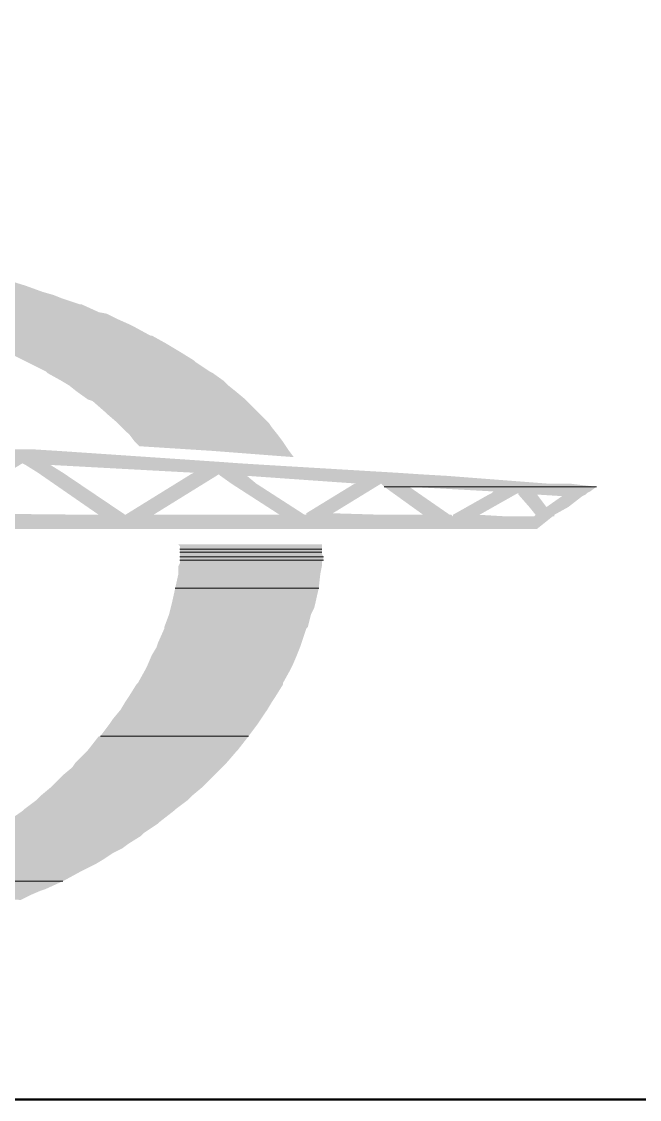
# Model space of a CAD drawing. Header units: millimetres. Extents: x -695119 to 412940, y -249585 to 622758.
# Drawn here: x 21.86 to 22.19, y 0.195 to 0.771 of the extents above; entities that cross this region are included whole.
import ezdxf

# ---------------------------------------------------------------- set-up
doc = ezdxf.new("R2010")
doc.units = ezdxf.units.MM
doc.layers.add('PDF _!штамп', color=7, linetype='Continuous', true_color=0x0e7fc4)
doc.layers.add('PDF _050_основной', color=7, linetype='Continuous')
doc.layers.add('PDF _СОТС', color=7, linetype='Continuous')

msp = doc.modelspace()

# ---------------------------------------------------------------- linework, layer by layer
at = {"layer": 'PDF _!штамп', "lineweight": 0}
for points in [[(22.16677, 0.52254), (22.05343, 0.52254), (22.16677, 0.52254)], [(22.02009, 0.48921), (21.94426, 0.48921), (22.02009, 0.48921)], [(22.02009, 0.48754), (21.94426, 0.48754), (22.02009, 0.48754)], [(22.02093, 0.48504), (21.94426, 0.48504), (22.02093, 0.48504)], [(22.02093, 0.48337), (21.94426, 0.48337), (22.02093, 0.48337)], [(22.01843, 0.46837), (21.94176, 0.46837), (22.01843, 0.46837)], [(21.98093, 0.3892), (21.90175, 0.3892), (21.98093, 0.3892)], [(21.88175, 0.31169), (21.79674, 0.31169), (21.88175, 0.31169)]]:
    msp.add_lwpolyline(points, dxfattribs=at)
at = {"layer": 'PDF _!штамп', "lineweight": 15, "transparency": 33554559}
for points in [[(21.85091, 0.63338), (21.7184, 0.63338), (21.86175, 0.63005)], [(21.7184, 0.63338), (21.86175, 0.63005), (21.73424, 0.63005)], [(21.86175, 0.63005), (21.73424, 0.63005), (21.73507, 0.63005)], [(21.73424, 0.63005), (21.86175, 0.63005), (21.86175, 0.63005)], [(21.86175, 0.63005), (21.73507, 0.63005), (21.87092, 0.62672)], [(21.73507, 0.63005), (21.87092, 0.62672), (21.75007, 0.62672)], [(21.87092, 0.62672), (21.75007, 0.62672), (21.87675, 0.62505)], [(21.75007, 0.62672), (21.87675, 0.62505), (21.75757, 0.62505)], [(21.87675, 0.62505), (21.75757, 0.62505), (21.88092, 0.62338)], [(21.75757, 0.62505), (21.88092, 0.62338), (21.76507, 0.62338)], [(21.88092, 0.62338), (21.76507, 0.62338), (21.89092, 0.62005)], [(21.76507, 0.62338), (21.89092, 0.62005), (21.77841, 0.62005)], [(21.89092, 0.62005), (21.77841, 0.62005), (21.89175, 0.62005)], [(21.77841, 0.62005), (21.89175, 0.62005), (21.77924, 0.62005)], [(21.89175, 0.62005), (21.77924, 0.62005), (21.90092, 0.61588)], [(21.77924, 0.62005), (21.90092, 0.61588), (21.79258, 0.61588)], [(21.90092, 0.61588), (21.79258, 0.61588), (21.90509, 0.61505)], [(21.79258, 0.61588), (21.90509, 0.61505), (21.79758, 0.61505)], [(21.90509, 0.61505), (21.79758, 0.61505), (21.91009, 0.61255)], [(21.79758, 0.61505), (21.91009, 0.61255), (21.80591, 0.61255)], [(21.91009, 0.61255), (21.80591, 0.61255), (21.91759, 0.60922)], [(21.80591, 0.61255), (21.91759, 0.60922), (21.81508, 0.60922)], [(21.91759, 0.60922), (21.81508, 0.60922), (21.91925, 0.60838)], [(21.81508, 0.60922), (21.91925, 0.60838), (21.81841, 0.60838)], [(21.91925, 0.60838), (21.81841, 0.60838), (21.92842, 0.60338)], [(21.81841, 0.60838), (21.92842, 0.60338), (21.83008, 0.60338)], [(21.92842, 0.60338), (21.83008, 0.60338), (21.92925, 0.60338)], [(21.83008, 0.60338), (21.92925, 0.60338), (21.83175, 0.60338)], [(21.92925, 0.60338), (21.83175, 0.60338), (21.93675, 0.59921)], [(21.83175, 0.60338), (21.93675, 0.59921), (21.84175, 0.59921)], [(21.93675, 0.59921), (21.84175, 0.59921), (21.94092, 0.59671)], [(21.84175, 0.59921), (21.94092, 0.59671), (21.84675, 0.59671)], [(21.94092, 0.59671), (21.84675, 0.59671), (21.94509, 0.59421)], [(21.84675, 0.59671), (21.94509, 0.59421), (21.85258, 0.59421)], [(21.94509, 0.59421), (21.85258, 0.59421), (21.95176, 0.59005)], [(21.85258, 0.59421), (21.95176, 0.59005), (21.86092, 0.59005)], [(21.95176, 0.59005), (21.86092, 0.59005), (21.95259, 0.58921)], [(21.86092, 0.59005), (21.95259, 0.58921), (21.86258, 0.58921)], [(21.95259, 0.58921), (21.86258, 0.58921), (21.96009, 0.58421)], [(21.86258, 0.58921), (21.96009, 0.58421), (21.87258, 0.58421)], [(21.96009, 0.58421), (21.87258, 0.58421), (21.96176, 0.58338)], [(21.87258, 0.58421), (21.96176, 0.58338), (21.87342, 0.58338)], [(21.96176, 0.58338), (21.87342, 0.58338), (21.96759, 0.57921)], [(21.87342, 0.58338), (21.96759, 0.57921), (21.88092, 0.57921)], [(21.96759, 0.57921), (21.88092, 0.57921), (21.97009, 0.57671)], [(21.88092, 0.57921), (21.97009, 0.57671), (21.88508, 0.57671)], [(21.97009, 0.57671), (21.88508, 0.57671), (21.97426, 0.57338)], [(21.88508, 0.57671), (21.97426, 0.57338), (21.88925, 0.57338)], [(21.97426, 0.57338), (21.88925, 0.57338), (21.97926, 0.56921)], [(21.88925, 0.57338), (21.97926, 0.56921), (21.89508, 0.56921)], [(21.97926, 0.56921), (21.89508, 0.56921), (21.98009, 0.56838)], [(21.89508, 0.56921), (21.98009, 0.56838), (21.89759, 0.56838)], [(21.98009, 0.56838), (21.89759, 0.56838), (21.98593, 0.56255)], [(21.89759, 0.56838), (21.98593, 0.56255), (21.90425, 0.56255)], [(21.98593, 0.56255), (21.90425, 0.56255), (21.98676, 0.56171)], [(21.90425, 0.56255), (21.98676, 0.56171), (21.90509, 0.56171)], [(21.98676, 0.56171), (21.90509, 0.56171), (21.99176, 0.55671)], [(21.90509, 0.56171), (21.99176, 0.55671), (21.91092, 0.55671)], [(21.99176, 0.55671), (21.91092, 0.55671), (21.99343, 0.55421)], [(21.91092, 0.55671), (21.99343, 0.55421), (21.91342, 0.55421)], [(21.99343, 0.55421), (21.91342, 0.55421), (21.99676, 0.55004)], [(21.91342, 0.55421), (21.99676, 0.55004), (21.91759, 0.55004)], [(21.99676, 0.55004), (21.91759, 0.55004), (21.99926, 0.54671)], [(21.91759, 0.55004), (21.99926, 0.54671), (21.92009, 0.54671)], [(21.72674, 0.54254), (21.86592, 0.54254), (21.7259, 0.54254)], [(21.85425, 0.54254), (21.72674, 0.54254), (21.86592, 0.54254)], [(21.86592, 0.54254), (21.73924, 0.54254), (21.87925, 0.54171)], [(21.73924, 0.54254), (21.87925, 0.54171), (21.74091, 0.54171)], [(21.87925, 0.54171), (21.75424, 0.54171), (21.96509, 0.53588)], [(21.75424, 0.54171), (21.96509, 0.53588), (21.84758, 0.53588)], [(21.99926, 0.54671), (21.92009, 0.54671), (22.00093, 0.54421)], [(21.92009, 0.54671), (22.00093, 0.54421), (21.92259, 0.54421)], [(21.92259, 0.54421), (21.96176, 0.54171), (22.00259, 0.54171)], [(21.92259, 0.54421), (22.00093, 0.54421), (22.00259, 0.54171)], [(21.96176, 0.54171), (22.00259, 0.54171), (22.00509, 0.53838)], [(21.86008, 0.53504), (21.84675, 0.53504), (21.81591, 0.50837)], [(21.84758, 0.53588), (21.97676, 0.53504), (21.84675, 0.53504)], [(21.96509, 0.53588), (21.84758, 0.53588), (21.97676, 0.53504)], [(21.97676, 0.53504), (21.86008, 0.53504), (21.99009, 0.53421)], [(21.86008, 0.53504), (21.99009, 0.53421), (21.86175, 0.53421)], [(21.87508, 0.53421), (21.86175, 0.53421), (21.88175, 0.53004)], [(21.86175, 0.53421), (21.88175, 0.53004), (21.86842, 0.53004)], [(21.99009, 0.53421), (21.87508, 0.53421), (22.0601, 0.53004)], [(21.87508, 0.53421), (22.0601, 0.53004), (21.95176, 0.53004)], [(21.88175, 0.53004), (21.86842, 0.53004), (21.91509, 0.50754)], [(21.86842, 0.53004), (21.91509, 0.50754), (21.90092, 0.50754)], [(21.95009, 0.52921), (21.93009, 0.50754), (21.91509, 0.50754)], [(21.96509, 0.52921), (21.95009, 0.52921), (21.93009, 0.50754)], [(21.95176, 0.53004), (22.0726, 0.52921), (21.95009, 0.52921)], [(22.0601, 0.53004), (21.95176, 0.53004), (22.0726, 0.52921)], [(22.0726, 0.52921), (21.96509, 0.52921), (22.08677, 0.52838)], [(21.96509, 0.52921), (22.08677, 0.52838), (21.96592, 0.52838)], [(21.98009, 0.52838), (21.96592, 0.52838), (21.98509, 0.52421)], [(21.96592, 0.52838), (21.98509, 0.52421), (21.97176, 0.52421)], [(22.08677, 0.52838), (21.98009, 0.52838), (22.14094, 0.52421)], [(21.98009, 0.52838), (22.14094, 0.52421), (22.03926, 0.52421)], [(21.98509, 0.52421), (21.97176, 0.52421), (22.01093, 0.50754)], [(21.97176, 0.52421), (22.01093, 0.50754), (21.99759, 0.50754)], [(22.0376, 0.52421), (22.02593, 0.50837), (22.01176, 0.50837)], [(22.05176, 0.52421), (22.0376, 0.52421), (22.02593, 0.50837)], [(22.03926, 0.52421), (22.15261, 0.52421), (22.0376, 0.52421)], [(22.14094, 0.52421), (22.03926, 0.52421), (22.15261, 0.52421)], [(22.15261, 0.52421), (22.05176, 0.52421), (22.16677, 0.52254)], [(22.05176, 0.52421), (22.16677, 0.52254), (22.05343, 0.52254)], [(22.05343, 0.52254), (22.16677, 0.52254), (22.16677, 0.52254)], [(22.06677, 0.52254), (22.05343, 0.52254), (22.08843, 0.50754)], [(22.05343, 0.52254), (22.08843, 0.50754), (22.07427, 0.50754)], [(22.16677, 0.52254), (22.06677, 0.52254), (22.16344, 0.52004)], [(22.06677, 0.52254), (22.16344, 0.52004), (22.11177, 0.52004)], [(22.11094, 0.51921), (22.12344, 0.51837), (22.10927, 0.51837)], [(22.11177, 0.52004), (22.16177, 0.51921), (22.11094, 0.51921)], [(22.1251, 0.51921), (22.11094, 0.51921), (22.12344, 0.51837)], [(22.16344, 0.52004), (22.11177, 0.52004), (22.16177, 0.51921)], [(22.16177, 0.51921), (22.1251, 0.51921), (22.16094, 0.51837)], [(22.1251, 0.51921), (22.16094, 0.51837), (22.1251, 0.51837)], [(22.10927, 0.51837), (22.10427, 0.50754), (22.0901, 0.50754)], [(22.12344, 0.51837), (22.10927, 0.51837), (22.10427, 0.50754)], [(22.1351, 0.51837), (22.1251, 0.51837), (22.1401, 0.51171)], [(22.1251, 0.51837), (22.1401, 0.51171), (22.13094, 0.51171)], [(22.16094, 0.51837), (22.1351, 0.51837), (22.15927, 0.51754)], [(22.1351, 0.51837), (22.15927, 0.51754), (22.14844, 0.51754)], [(22.14844, 0.51754), (22.15177, 0.51171), (22.1401, 0.51171)], [(22.15927, 0.51754), (22.14844, 0.51754), (22.15177, 0.51171)], [(21.37421, 0.50754), (22.0901, 0.50671), (21.37338, 0.50671)], [(21.81591, 0.50837), (21.37421, 0.50837), (21.90092, 0.50754)], [(21.37421, 0.50837), (21.90092, 0.50754), (21.37421, 0.50754)], [(21.37421, 0.50754), (21.91509, 0.50754), (21.91509, 0.50754)], [(21.91509, 0.50754), (21.91509, 0.50754), (21.37421, 0.50754)], [(21.37421, 0.50754), (21.93009, 0.50754), (21.93009, 0.50754)], [(21.93009, 0.50754), (21.93009, 0.50754), (21.37421, 0.50754)], [(21.99759, 0.50754), (21.99759, 0.50754), (21.37421, 0.50754)], [(21.99759, 0.50754), (21.37421, 0.50754), (21.93009, 0.50754)], [(21.37421, 0.50754), (22.01093, 0.50754), (22.01093, 0.50754)], [(22.01093, 0.50754), (22.01093, 0.50754), (21.37421, 0.50754)], [(22.08927, 0.50754), (21.37421, 0.50754), (22.0901, 0.50671)], [(22.01176, 0.50754), (22.0751, 0.50754), (22.01093, 0.50754)], [(22.01093, 0.50754), (22.08927, 0.50754), (22.08927, 0.50754)], [(22.08927, 0.50754), (22.08927, 0.50754), (22.01093, 0.50754)], [(22.02593, 0.50837), (22.01176, 0.50837), (22.05343, 0.50754)], [(22.01176, 0.50837), (22.05343, 0.50754), (22.01176, 0.50754)], [(22.05343, 0.50754), (22.01176, 0.50754), (22.0751, 0.50754)], [(22.08843, 0.50754), (22.07427, 0.50754), (22.08927, 0.50754)], [(22.07427, 0.50754), (22.08927, 0.50754), (22.0751, 0.50754)], [(22.10427, 0.50754), (22.0901, 0.50754), (22.11844, 0.50671)], [(22.0901, 0.50754), (22.11844, 0.50671), (22.0901, 0.50671)], [(22.15177, 0.51171), (22.13094, 0.51171), (22.14427, 0.50754)], [(22.13094, 0.51171), (22.14427, 0.50754), (22.13427, 0.50754)], [(22.13427, 0.50754), (22.14427, 0.50671), (22.13344, 0.50671)], [(22.14427, 0.50754), (22.13427, 0.50754), (22.14427, 0.50671)], [(21.37338, 0.50671), (22.1351, 0.50004), (21.37004, 0.50004)], [(22.13344, 0.50671), (22.13344, 0.50671), (21.37338, 0.50671)], [(22.13344, 0.50671), (21.37338, 0.50671), (22.11844, 0.50671)], [(22.14344, 0.50671), (21.37338, 0.50671), (22.1351, 0.50004)], [(22.14344, 0.50671), (22.14344, 0.50671), (22.13344, 0.50671)], [(22.14344, 0.50671), (22.13344, 0.50671), (22.14427, 0.50671)], [(22.02009, 0.49171), (21.94342, 0.49171), (22.02009, 0.49087)], [(21.94342, 0.49171), (22.02009, 0.49087), (21.94426, 0.49087)], [(22.02009, 0.49087), (21.94426, 0.49087), (22.02009, 0.48921)], [(21.94426, 0.49087), (22.02009, 0.48921), (21.94426, 0.48921)], [(21.94426, 0.48921), (22.02009, 0.48921), (22.02009, 0.48921)], [(22.02009, 0.48921), (21.94426, 0.48921), (22.02009, 0.48837)], [(21.94426, 0.48921), (22.02009, 0.48837), (21.94426, 0.48837)], [(22.02009, 0.48837), (21.94426, 0.48837), (22.02009, 0.48754)], [(21.94426, 0.48837), (22.02009, 0.48754), (21.94426, 0.48754)], [(21.94426, 0.48754), (22.02009, 0.48754), (22.02009, 0.48754)], [(22.02009, 0.48754), (21.94426, 0.48754), (22.02009, 0.48671)], [(21.94426, 0.48754), (22.02009, 0.48671), (21.94426, 0.48671)], [(22.02009, 0.48671), (21.94426, 0.48671), (22.02093, 0.48504)], [(21.94426, 0.48671), (22.02093, 0.48504), (21.94426, 0.48504)], [(21.94426, 0.48504), (22.02093, 0.48504), (22.02093, 0.48504)], [(22.02093, 0.48504), (21.94426, 0.48504), (22.02093, 0.48337)], [(21.94426, 0.48504), (22.02093, 0.48337), (21.94426, 0.48337)], [(21.94426, 0.48171), (22.02009, 0.48004), (21.94342, 0.48004)], [(22.02009, 0.48004), (21.94342, 0.48004), (22.01926, 0.47587)], [(21.94342, 0.48004), (22.01926, 0.47587), (21.94342, 0.47587)], [(21.94426, 0.48337), (22.02093, 0.48337), (22.02093, 0.48337)], [(22.02093, 0.48337), (21.94426, 0.48337), (22.02009, 0.48254)], [(21.94426, 0.48337), (22.02009, 0.48254), (21.94426, 0.48254)], [(22.02009, 0.48254), (21.94426, 0.48254), (22.02009, 0.48171)], [(21.94426, 0.48254), (22.02009, 0.48171), (21.94426, 0.48171)], [(22.02009, 0.48171), (21.94426, 0.48171), (22.02009, 0.48004)], [(21.94342, 0.47587), (22.01843, 0.46837), (21.94176, 0.46837)], [(22.01926, 0.47587), (21.94342, 0.47587), (22.01843, 0.46837)], [(21.94176, 0.46837), (22.01676, 0.46087), (21.94009, 0.46087)], [(21.94176, 0.46837), (22.01843, 0.46837), (22.01843, 0.46837)], [(22.01843, 0.46837), (21.94176, 0.46837), (22.01676, 0.46087)], [(21.93926, 0.45754), (22.01426, 0.4542), (21.93842, 0.4542)], [(21.94009, 0.46087), (22.01593, 0.45754), (21.93926, 0.45754)], [(22.01593, 0.45754), (21.93926, 0.45754), (22.01426, 0.4542)], [(22.01676, 0.46087), (21.94009, 0.46087), (22.01593, 0.45754)], [(21.93842, 0.4542), (22.01259, 0.44754), (21.93592, 0.44754)], [(22.01426, 0.4542), (21.93842, 0.4542), (22.01259, 0.44754)], [(21.93592, 0.4467), (22.00926, 0.4392), (21.93259, 0.4392)], [(22.01259, 0.44754), (21.93592, 0.44754), (22.01176, 0.4467)], [(21.93592, 0.44754), (22.01176, 0.4467), (21.93592, 0.4467)], [(22.01176, 0.4467), (21.93592, 0.4467), (22.00926, 0.4392)], [(21.93259, 0.4392), (22.00843, 0.4367), (21.93175, 0.4367)], [(22.00926, 0.4392), (21.93259, 0.4392), (22.00843, 0.4367)], [(21.92925, 0.43253), (22.00426, 0.4267), (21.92675, 0.4267)], [(21.93175, 0.4367), (22.00676, 0.43253), (21.92925, 0.43253)], [(22.00676, 0.43253), (21.92925, 0.43253), (22.00426, 0.4267)], [(22.00843, 0.4367), (21.93175, 0.4367), (22.00676, 0.43253)], [(21.92675, 0.4267), (22.00343, 0.42503), (21.92592, 0.42503)], [(22.00426, 0.4267), (21.92675, 0.4267), (22.00343, 0.42503)], [(21.92592, 0.42503), (21.99926, 0.41753), (21.92175, 0.41753)], [(22.00343, 0.42503), (21.92592, 0.42503), (21.99926, 0.41753)], [(21.92092, 0.4167), (21.99509, 0.41003), (21.91675, 0.41003)], [(21.92175, 0.41753), (21.99926, 0.4167), (21.92092, 0.4167)], [(21.99926, 0.4167), (21.92092, 0.4167), (21.99509, 0.41003)], [(21.99926, 0.41753), (21.92175, 0.41753), (21.99926, 0.4167)], [(21.91675, 0.41003), (21.99343, 0.40753), (21.91509, 0.40753)], [(21.99509, 0.41003), (21.91675, 0.41003), (21.99343, 0.40753)], [(21.91259, 0.40337), (21.98759, 0.39837), (21.90842, 0.39837)], [(21.91509, 0.40753), (21.99093, 0.40337), (21.91259, 0.40337)], [(21.99093, 0.40337), (21.91259, 0.40337), (21.98759, 0.39837)], [(21.99343, 0.40753), (21.91509, 0.40753), (21.99093, 0.40337)], [(21.90842, 0.39837), (21.98593, 0.39587), (21.90675, 0.39587)], [(21.98759, 0.39837), (21.90842, 0.39837), (21.98593, 0.39587)], [(21.90675, 0.39587), (21.98093, 0.3892), (21.90175, 0.3892)], [(21.98593, 0.39587), (21.90675, 0.39587), (21.98093, 0.3892)], [(21.90092, 0.3892), (21.97509, 0.3817), (21.89508, 0.3817)], [(21.90175, 0.3892), (21.98093, 0.3892), (21.90092, 0.3892)], [(21.98093, 0.3892), (21.90092, 0.3892), (21.97509, 0.3817)], [(21.89425, 0.38086), (21.96926, 0.37503), (21.88842, 0.37503)], [(21.89508, 0.3817), (21.97426, 0.38086), (21.89425, 0.38086)], [(21.97426, 0.38086), (21.89425, 0.38086), (21.96926, 0.37503)], [(21.97509, 0.3817), (21.89508, 0.3817), (21.97426, 0.38086)], [(21.88842, 0.37503), (21.96676, 0.37253), (21.88675, 0.37253)], [(21.96926, 0.37503), (21.88842, 0.37503), (21.96676, 0.37253)], [(21.88675, 0.37253), (21.96259, 0.36836), (21.88175, 0.36836)], [(21.96676, 0.37253), (21.88675, 0.37253), (21.96259, 0.36836)], [(21.87842, 0.36503), (21.95592, 0.3617), (21.87508, 0.3617)], [(21.88175, 0.36836), (21.95926, 0.36503), (21.87842, 0.36503)], [(21.95926, 0.36503), (21.87842, 0.36503), (21.95592, 0.3617)], [(21.96259, 0.36836), (21.88175, 0.36836), (21.95926, 0.36503)], [(21.87008, 0.35753), (21.94842, 0.35503), (21.86758, 0.35503)], [(21.87508, 0.3617), (21.95092, 0.35753), (21.87008, 0.35753)], [(21.95092, 0.35753), (21.87008, 0.35753), (21.94842, 0.35503)], [(21.95592, 0.3617), (21.87508, 0.3617), (21.95092, 0.35753)], [(21.86758, 0.35503), (21.94176, 0.35003), (21.86092, 0.35003)], [(21.94842, 0.35503), (21.86758, 0.35503), (21.94176, 0.35003)], [(21.86008, 0.34919), (21.93342, 0.34336), (21.85175, 0.34336)], [(21.86092, 0.35003), (21.94092, 0.34919), (21.86008, 0.34919)], [(21.94092, 0.34919), (21.86008, 0.34919), (21.93342, 0.34336)], [(21.94176, 0.35003), (21.86092, 0.35003), (21.94092, 0.34919)], [(21.85091, 0.34253), (21.92509, 0.33753), (21.84341, 0.33753)], [(21.85175, 0.34336), (21.93259, 0.34253), (21.85091, 0.34253)], [(21.93259, 0.34253), (21.85091, 0.34253), (21.92509, 0.33753)], [(21.93342, 0.34336), (21.85175, 0.34336), (21.93259, 0.34253)], [(21.84091, 0.33586), (21.91675, 0.33169), (21.83425, 0.33169)], [(21.84341, 0.33753), (21.92342, 0.33586), (21.84091, 0.33586)], [(21.92342, 0.33586), (21.84091, 0.33586), (21.91675, 0.33169)], [(21.92509, 0.33753), (21.84341, 0.33753), (21.92342, 0.33586)], [(21.83091, 0.32919), (21.90842, 0.32669), (21.82591, 0.32669)], [(21.83425, 0.33169), (21.91342, 0.32919), (21.83091, 0.32919)], [(21.91342, 0.32919), (21.83091, 0.32919), (21.90842, 0.32669)], [(21.91675, 0.33169), (21.83425, 0.33169), (21.91342, 0.32919)], [(21.82008, 0.32336), (21.89925, 0.32086), (21.81591, 0.32086)], [(21.82591, 0.32669), (21.90342, 0.32336), (21.82008, 0.32336)], [(21.90342, 0.32336), (21.82008, 0.32336), (21.89925, 0.32086)], [(21.90842, 0.32669), (21.82591, 0.32669), (21.90342, 0.32336)], [(21.80841, 0.31753), (21.89092, 0.31669), (21.80674, 0.31669)], [(21.81591, 0.32086), (21.89258, 0.31753), (21.80841, 0.31753)], [(21.89258, 0.31753), (21.80841, 0.31753), (21.89092, 0.31669)], [(21.89925, 0.32086), (21.81591, 0.32086), (21.89258, 0.31753)], [(21.79674, 0.31169), (21.87258, 0.30752), (21.78674, 0.30752)], [(21.80674, 0.31669), (21.88175, 0.31169), (21.79674, 0.31169)], [(21.79674, 0.31169), (21.88175, 0.31169), (21.88175, 0.31169)], [(21.88175, 0.31169), (21.79674, 0.31169), (21.87258, 0.30752)], [(21.89092, 0.31669), (21.80674, 0.31669), (21.88175, 0.31169)], [(21.78341, 0.30669), (21.86425, 0.30419), (21.77591, 0.30419)], [(21.78674, 0.30752), (21.87008, 0.30669), (21.78341, 0.30669)], [(21.87008, 0.30669), (21.78341, 0.30669), (21.86425, 0.30419)], [(21.87258, 0.30752), (21.78674, 0.30752), (21.87008, 0.30669)], [(21.86425, 0.30419), (21.77591, 0.30419), (21.85925, 0.30169)]]:
    msp.add_solid(points, dxfattribs=at)
at = {"layer": 'PDF _050_основной', "lineweight": 50}
msp.add_lwpolyline([(0.79173, 0.19502), (23.19186, 0.19502), (23.19186, 16.33547), (0.79173, 16.33547)], close=True, dxfattribs=at)
at = {"layer": 'PDF _СОТС', "lineweight": 0}
msp.add_lwpolyline([(0.79173, 0.19502), (23.19186, 0.19502), (23.19186, 16.33547), (0.79173, 16.33547)], close=True, dxfattribs=at)

doc.saveas('drawing.dxf')
